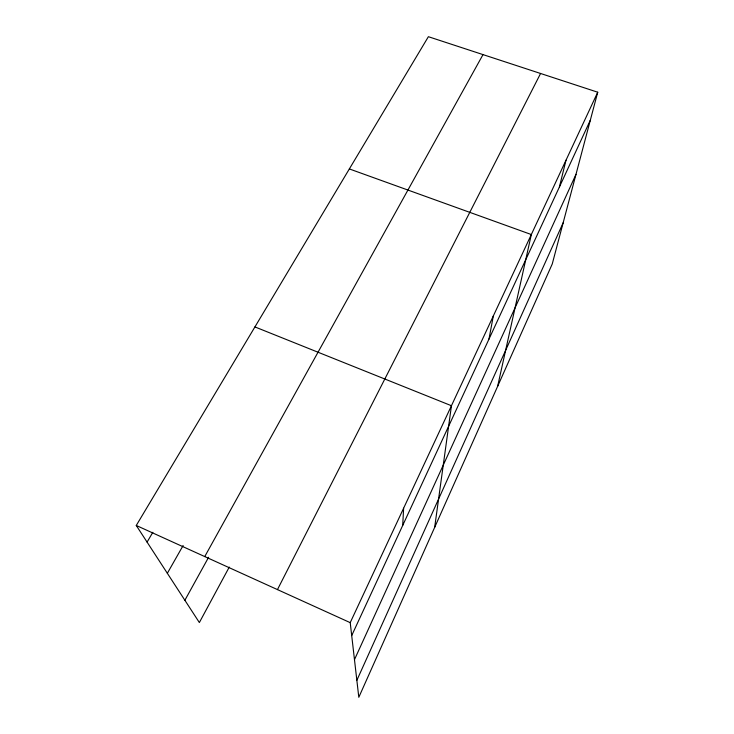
<?xml version="1.0" encoding="UTF-8"?>
<svg xmlns="http://www.w3.org/2000/svg" width="734" height="734" viewBox="0 0 734 734"><rect width="100%" height="100%" fill="white"/><g stroke="black" fill="none" stroke-linecap="round" stroke-linejoin="round"><path stroke-width="1.1" d="M402.709 525.425L403.627 508.212M434.666 527.37L451.447 405.728L254.927 326.924M488.963 339.154L493.312 316.005M497.643 386.295L531.324 234.541L349.347 168.93M559.391 187.042L565.987 160.251M597.733 92.218L552.252 263.974L358.807 697.3L350.219 622.652L597.733 92.218L428.381 36.7L136.267 525.471L199.354 622.542L229.265 567.079M356.852 680.317L563.171 222.751M354.476 659.646L575.988 174.334M351.705 635.58L590.301 120.266M277.461 589.604L540.573 73.483M184.876 600.256L208.612 557.262M204.749 556.574L483.009 54.61M167.343 573.291L183.115 545.536M147.084 542.105L152.837 532.306M136.267 525.471L350.219 622.652"/></g></svg>
